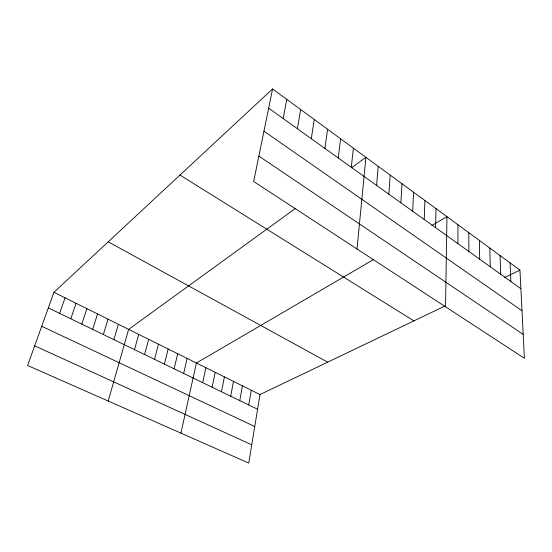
<?xml version="1.0" encoding="UTF-8"?>
<svg xmlns="http://www.w3.org/2000/svg" width="552" height="552" viewBox="0 0 552 552"><rect width="100%" height="100%" fill="white"/><g stroke="black" fill="none" stroke-linecap="round" stroke-linejoin="round"><path stroke-width="0.83" d="M457.877 243.598L457.981 224.74M445.54 306.788L446.947 216.66L431.837 225.485M435.542 227.61L436.032 208.67M424.212 219.496L424.909 200.521M412.654 211.23L413.572 192.213M400.869 202.798L402.008 183.747M388.849 194.194L390.216 175.115M376.581 185.41L378.196 166.304M357.006 248.98L365.921 157.32L351.452 167.815M351.279 167.304L353.404 148.15M338.231 157.969L340.625 138.793M324.907 148.433L327.584 129.244M311.293 138.69L314.267 119.487M444.898 306.049L259.992 394.563L248.752 463.045L27.6 365.486L53.93 292.312L272.578 88.955L519.949 270.121L524.4 358.282L253.672 181.511L272.578 88.955M297.39 128.733L300.667 109.524M248.738 404.954L251.263 390.236M239.775 400.614L242.425 385.848M230.688 396.219L233.468 381.404M283.176 118.563L286.771 99.353M221.483 391.754L224.388 376.899M212.147 387.235L215.19 372.331M202.694 382.653L205.868 367.708M180.925 433.127L196.415 363.016L373.628 259.488M183.664 373.442L187.121 358.4M174.101 368.812L177.696 353.728M164.406 364.113L168.146 348.988M154.581 359.352L158.472 344.186M144.617 354.529L148.66 339.321M134.515 349.637L138.711 334.381M108.206 401.049L128.63 329.378L295.451 208.421M113.885 339.646L118.404 324.307M103.348 334.54L108.04 319.159M92.66 329.365L97.525 313.943M81.813 324.114L86.857 308.651M70.815 318.78L76.038 303.283M59.65 313.377L65.067 297.838M504.549 277.497L519.949 270.121M34.666 345.856L251.746 444.788M41.71 326.28L254.748 426.503M48.328 307.892L257.577 409.239M53.93 292.312L259.992 394.563M108.213 241.824L327.667 362.167M179.987 175.074L413.883 320.898M258.86 156.092L523.192 334.388M263.946 131.183L521.999 310.748M268.651 108.164L520.888 288.689M510.096 262.904L510.876 281.527M500.057 255.555L500.678 274.227M489.831 248.069L490.279 266.788M479.412 240.437L479.688 259.205M468.8 232.661L468.889 251.477"/></g></svg>
